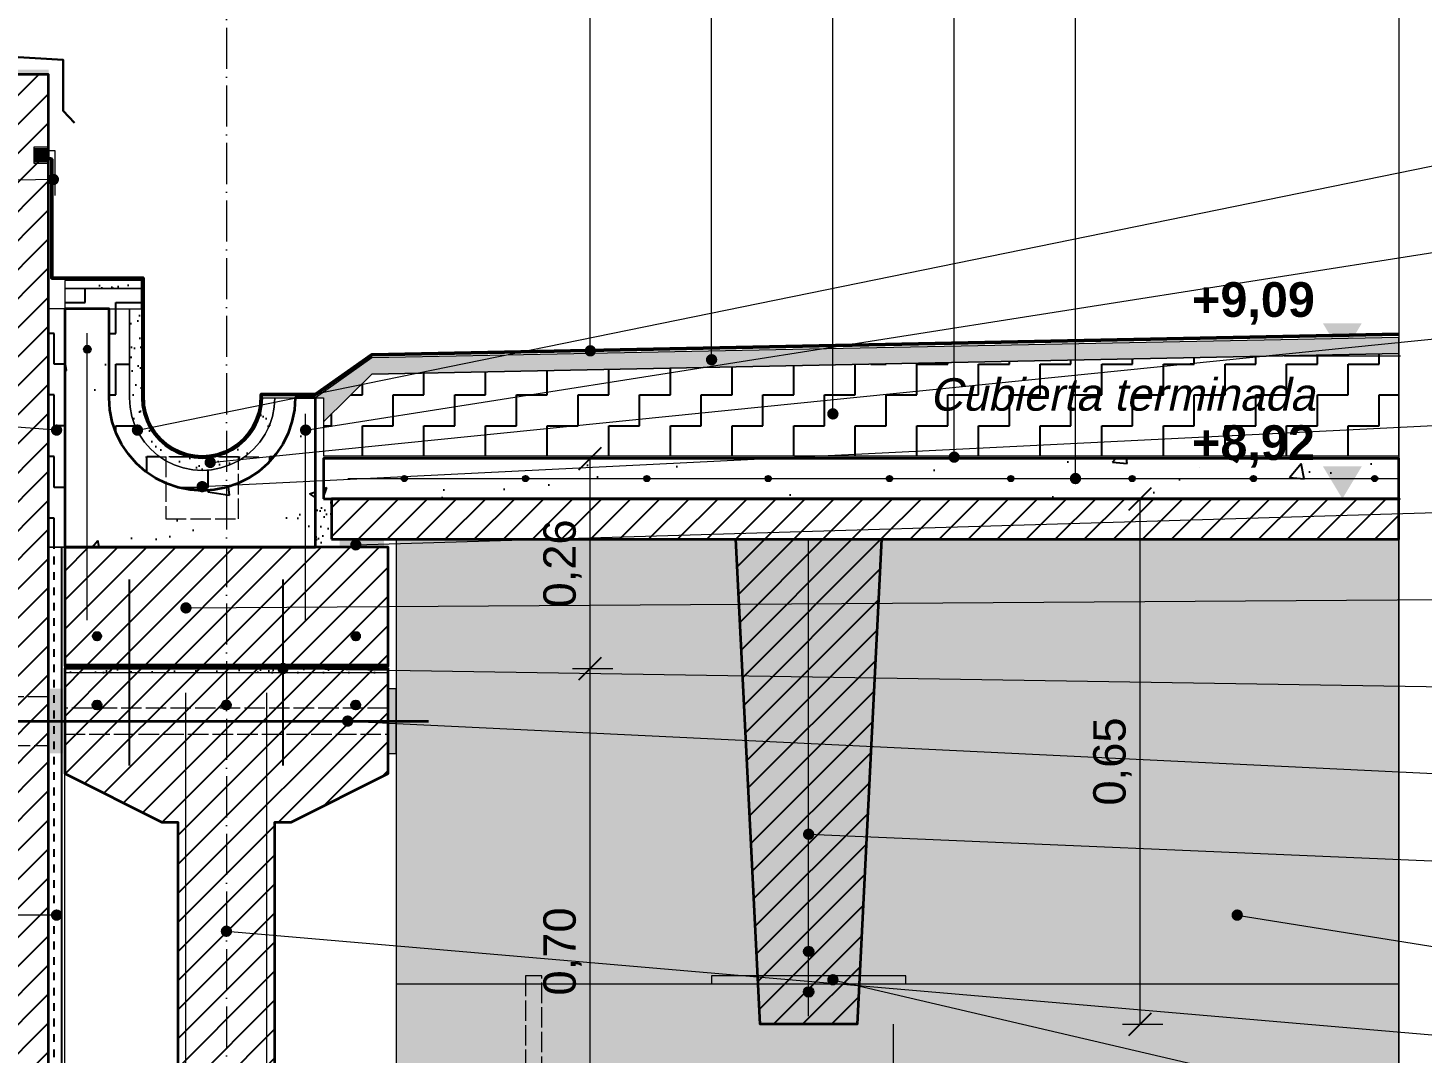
# Model space of a CAD drawing. Header units: millimetres. Extents: x 6 to 4194, y 6 to 5934.
# Drawn here: x 1530 to 3254, y 3529 to 4798 of the extents above; entities that cross this region are included whole.
import ezdxf
from ezdxf.enums import TextEntityAlignment as Align

# ---------------------------------------------------------------- set-up
doc = ezdxf.new("R2010")
doc.units = ezdxf.units.MM
doc.header["$LTSCALE"] = 20
doc.linetypes.add('DASHDOT', pattern=[3.556, 2.54, -0.508, 0, -0.508])
doc.linetypes.add('DASHED', pattern=[1.524, 1.27, -0.254])
for name, color, linetype in [('A-ACERO', 250, 'Continuous'), ('A-AISLACION-EPS', 50, 'Continuous'), ('A-AISLACION-LANA', 40, 'Continuous'), ('A-ARMADURAS', 14, 'Continuous'), ('A-BARRERAS-MEMBRANAS', 7, 'Continuous'), ('A-CONTORNOS', 7, 'Continuous'), ('A-GROUT', 251, 'Continuous'), ('A-HORMIGON-INSITU', 33, 'Continuous'), ('A-HORMIGON-PREMOLDEADO', 8, 'Continuous'), ('A-MORTERO-CARPETAS', 252, 'Continuous'), ('A-NEOPRENO-SELLADORES', 7, 'Continuous'), ('A-PROYECCION-OCULTO', 8, 'DASHED'), ('A-VISTA', 8, 'Continuous'), ('X-COTAS', 3, 'Continuous'), ('X-EJES', 1, 'DASHDOT'), ('X-NIVELES', 7, 'Continuous'), ('X-REFERENCIAS', 1, 'Continuous'), ('X-TEXTOS', 7, 'Continuous')]:
    doc.layers.add(name, color=color, linetype=linetype)
doc.styles.add('ARIAL', font='arial.ttf')
doc.styles.add('ARIAL-B', font='arialbd.ttf')

msp = doc.modelspace()

# ---------------------------------------------------------------- hatches: boundary and pattern name
at = {"layer": 'A-ACERO', "true_color": 0x888888}
h = msp.add_hatch(color=252, dxfattribs=at)
h.dxf.hatch_style = 1
h.paths.add_polyline_path([(1355, 4740), (1555, 4740), (1555, 4746), (1355, 4746)])
at = {"layer": 'A-ACERO', "true_color": 0x3b3b3b}
h = msp.add_hatch(color=250, dxfattribs=at)
h.dxf.hatch_style = 1
h.paths.add_polyline_path([(1975, 3900), (1985, 3900), (1985, 3980), (1975, 3980)])
at = {"layer": 'A-AISLACION-EPS'}
h = msp.add_hatch(dxfattribs=at)
h.set_pattern_fill('ZIGZAG', color=256, scale=6)
h.paths.add_polyline_path([(1575, 4450), (1670, 4450), (1670, 4475), (1575, 4475)])
h = msp.add_hatch(dxfattribs=at)
h.set_pattern_fill('ZIGZAG', color=256, scale=6, angle=90)
h.paths.add_polyline_path([(1555, 4155), (1575, 4155), (1575, 4450), (1555, 4450)])
h = msp.add_hatch(dxfattribs=at)
h.set_pattern_fill('ZIGZAG', color=256, scale=6)
h.paths.add_polyline_path([(1860, 4340), (1859, 4325), (1856.1, 4310.2), (1851.2, 4296), (1844.6, 4282.5), (1836.2, 4270), (1826.3, 4258.7), (1815, 4248.8), (1802.5, 4240.4), (1789, 4233.8), (1774.8, 4228.9), (1760, 4226), (1745, 4225), (1730, 4226), (1715.2, 4228.9), (1701, 4233.8), (1687.5, 4240.4), (1675, 4248.8), (1663.7, 4258.7), (1653.8, 4270), (1645.4, 4282.5), (1638.8, 4296), (1633.9, 4310.2), (1631, 4325), (1630, 4340), (1630, 4450), (1655, 4450), (1655, 4340), (1655.8, 4328.3), (1658.1, 4316.7), (1661.9, 4305.6), (1667.1, 4295), (1673.6, 4285.2), (1681.4, 4276.4), (1690.2, 4268.6), (1700, 4262.1), (1710.6, 4256.9), (1721.7, 4253.1), (1733.3, 4250.8), (1745, 4250), (1756.7, 4250.8), (1768.3, 4253.1), (1779.4, 4256.9), (1790, 4262.1), (1799.8, 4268.6), (1808.6, 4276.4), (1816.4, 4285.2), (1822.9, 4295), (1828.1, 4305.6), (1831.9, 4316.7), (1834.2, 4328.3), (1835, 4340)])
h = msp.add_hatch(dxfattribs=at)
h.set_pattern_fill('ZIGZAG', color=256, scale=6)
h.paths.add_polyline_path([(1895, 4268), (3225, 4268), (3225, 4394.6), (1955, 4369.2), (1895, 4310)])
at = {"layer": 'A-AISLACION-LANA'}
h = msp.add_hatch(dxfattribs=at)
h.set_pattern_fill('INSUL', color=256, scale=3, angle=90)
h.paths.add_polyline_path([(1555, 3305), (1575, 3305), (1575, 4155), (1555, 4155)])
at = {"layer": 'A-ARMADURAS'}
h = msp.add_hatch(color=256, dxfattribs=at)
h.dxf.hatch_style = 1
h.paths.add_polyline_path([(1607.4, 4400), (1607.2, 4401.4), (1606.6, 4402.6), (1605.6, 4403.6), (1604.4, 4404.2), (1603, 4404.4), (1601.6, 4404.2), (1600.4, 4403.6), (1599.4, 4402.6), (1598.8, 4401.4), (1598.6, 4400), (1598.8, 4398.6), (1599.4, 4397.4), (1600.4, 4396.4), (1601.6, 4395.8), (1603, 4395.6), (1604.4, 4395.8), (1605.6, 4396.4), (1606.6, 4397.4), (1607.2, 4398.6)])
h = msp.add_hatch(color=256, dxfattribs=at)
h.dxf.hatch_style = 1
h.paths.add_polyline_path([(1877.4, 4300), (1877.2, 4301.4), (1876.6, 4302.6), (1875.6, 4303.6), (1874.4, 4304.2), (1873, 4304.4), (1871.6, 4304.2), (1870.4, 4303.6), (1869.4, 4302.6), (1868.8, 4301.4), (1868.6, 4300), (1868.8, 4298.6), (1869.4, 4297.4), (1870.4, 4296.4), (1871.6, 4295.8), (1873, 4295.6), (1874.4, 4295.8), (1875.6, 4296.4), (1876.6, 4297.4), (1877.2, 4298.6)])
h = msp.add_hatch(color=256, dxfattribs=at)
h.dxf.hatch_style = 1
h.paths.add_polyline_path([(1998.4, 4240), (1998.2, 4241.1), (1997.8, 4242), (1997, 4242.8), (1996.1, 4243.2), (1995, 4243.4), (1993.9, 4243.2), (1993, 4242.8), (1992.2, 4242), (1991.8, 4241.1), (1991.6, 4240), (1991.8, 4238.9), (1992.2, 4238), (1993, 4237.2), (1993.9, 4236.8), (1995, 4236.6), (1996.1, 4236.8), (1997, 4237.2), (1997.8, 4238), (1998.2, 4238.9)])
h = msp.add_hatch(color=256, dxfattribs=at)
h.dxf.hatch_style = 1
h.paths.add_polyline_path([(2148.4, 4240), (2148.2, 4241.1), (2147.8, 4242), (2147, 4242.8), (2146.1, 4243.2), (2145, 4243.4), (2143.9, 4243.2), (2143, 4242.8), (2142.2, 4242), (2141.8, 4241.1), (2141.6, 4240), (2141.8, 4238.9), (2142.2, 4238), (2143, 4237.2), (2143.9, 4236.8), (2145, 4236.6), (2146.1, 4236.8), (2147, 4237.2), (2147.8, 4238), (2148.2, 4238.9)])
h = msp.add_hatch(color=256, dxfattribs=at)
h.dxf.hatch_style = 1
h.paths.add_polyline_path([(2298.4, 4240), (2298.2, 4241.1), (2297.8, 4242), (2297, 4242.8), (2296.1, 4243.2), (2295, 4243.4), (2293.9, 4243.2), (2293, 4242.8), (2292.2, 4242), (2291.8, 4241.1), (2291.6, 4240), (2291.8, 4238.9), (2292.2, 4238), (2293, 4237.2), (2293.9, 4236.8), (2295, 4236.6), (2296.1, 4236.8), (2297, 4237.2), (2297.8, 4238), (2298.2, 4238.9)])
h = msp.add_hatch(color=256, dxfattribs=at)
h.dxf.hatch_style = 1
h.paths.add_polyline_path([(2448.4, 4240), (2448.2, 4241.1), (2447.8, 4242), (2447, 4242.8), (2446.1, 4243.2), (2445, 4243.4), (2443.9, 4243.2), (2443, 4242.8), (2442.2, 4242), (2441.8, 4241.1), (2441.6, 4240), (2441.8, 4238.9), (2442.2, 4238), (2443, 4237.2), (2443.9, 4236.8), (2445, 4236.6), (2446.1, 4236.8), (2447, 4237.2), (2447.8, 4238), (2448.2, 4238.9)])
h = msp.add_hatch(color=256, dxfattribs=at)
h.dxf.hatch_style = 1
h.paths.add_polyline_path([(2598.4, 4240), (2598.2, 4241.1), (2597.8, 4242), (2597, 4242.8), (2596.1, 4243.2), (2595, 4243.4), (2593.9, 4243.2), (2593, 4242.8), (2592.2, 4242), (2591.8, 4241.1), (2591.6, 4240), (2591.8, 4238.9), (2592.2, 4238), (2593, 4237.2), (2593.9, 4236.8), (2595, 4236.6), (2596.1, 4236.8), (2597, 4237.2), (2597.8, 4238), (2598.2, 4238.9)])
h = msp.add_hatch(color=256, dxfattribs=at)
h.dxf.hatch_style = 1
h.paths.add_polyline_path([(2748.4, 4240), (2748.2, 4241.1), (2747.8, 4242), (2747, 4242.8), (2746.1, 4243.2), (2745, 4243.4), (2743.9, 4243.2), (2743, 4242.8), (2742.2, 4242), (2741.8, 4241.1), (2741.6, 4240), (2741.8, 4238.9), (2742.2, 4238), (2743, 4237.2), (2743.9, 4236.8), (2745, 4236.6), (2746.1, 4236.8), (2747, 4237.2), (2747.8, 4238), (2748.2, 4238.9)])
h = msp.add_hatch(color=256, dxfattribs=at)
h.dxf.hatch_style = 1
h.paths.add_polyline_path([(2898.4, 4240), (2898.2, 4241.1), (2897.8, 4242), (2897, 4242.8), (2896.1, 4243.2), (2895, 4243.4), (2893.9, 4243.2), (2893, 4242.8), (2892.2, 4242), (2891.8, 4241.1), (2891.6, 4240), (2891.8, 4238.9), (2892.2, 4238), (2893, 4237.2), (2893.9, 4236.8), (2895, 4236.6), (2896.1, 4236.8), (2897, 4237.2), (2897.8, 4238), (2898.2, 4238.9)])
h = msp.add_hatch(color=256, dxfattribs=at)
h.dxf.hatch_style = 1
h.paths.add_polyline_path([(3048.4, 4240), (3048.2, 4241.1), (3047.8, 4242), (3047, 4242.8), (3046.1, 4243.2), (3045, 4243.4), (3043.9, 4243.2), (3043, 4242.8), (3042.2, 4242), (3041.8, 4241.1), (3041.6, 4240), (3041.8, 4238.9), (3042.2, 4238), (3043, 4237.2), (3043.9, 4236.8), (3045, 4236.6), (3046.1, 4236.8), (3047, 4237.2), (3047.8, 4238), (3048.2, 4238.9)])
h = msp.add_hatch(color=256, dxfattribs=at)
h.dxf.hatch_style = 1
h.paths.add_polyline_path([(3198.4, 4240), (3198.2, 4241.1), (3197.8, 4242), (3197, 4242.8), (3196.1, 4243.2), (3195, 4243.4), (3193.9, 4243.2), (3193, 4242.8), (3192.2, 4242), (3191.8, 4241.1), (3191.6, 4240), (3191.8, 4238.9), (3192.2, 4238), (3193, 4237.2), (3193.9, 4236.8), (3195, 4236.6), (3196.1, 4236.8), (3197, 4237.2), (3197.8, 4238), (3198.2, 4238.9)])
h = msp.add_hatch(color=256, dxfattribs=at)
h.dxf.hatch_style = 1
h.paths.add_polyline_path([(1620.2, 4045), (1619.9, 4046.6), (1619.2, 4048.1), (1618.1, 4049.2), (1616.6, 4049.9), (1615, 4050.2), (1613.4, 4049.9), (1611.9, 4049.2), (1610.8, 4048.1), (1610.1, 4046.6), (1609.8, 4045), (1610.1, 4043.4), (1610.8, 4041.9), (1611.9, 4040.8), (1613.4, 4040.1), (1615, 4039.8), (1616.6, 4040.1), (1618.1, 4040.8), (1619.2, 4041.9), (1619.9, 4043.4)])
h = msp.add_hatch(color=256, dxfattribs=at)
h.dxf.hatch_style = 1
h.paths.add_polyline_path([(1940.2, 4045), (1939.9, 4046.6), (1939.2, 4048.1), (1938.1, 4049.2), (1936.6, 4049.9), (1935, 4050.2), (1933.4, 4049.9), (1931.9, 4049.2), (1930.8, 4048.1), (1930.1, 4046.6), (1929.8, 4045), (1930.1, 4043.4), (1930.8, 4041.9), (1931.9, 4040.8), (1933.4, 4040.1), (1935, 4039.8), (1936.6, 4040.1), (1938.1, 4040.8), (1939.2, 4041.9), (1939.9, 4043.4)])
h = msp.add_hatch(color=256, dxfattribs=at)
h.dxf.hatch_style = 1
h.paths.add_polyline_path([(1620.6, 3960), (1620.3, 3961.7), (1619.5, 3963.3), (1618.3, 3964.5), (1616.7, 3965.3), (1615, 3965.6), (1613.3, 3965.3), (1611.7, 3964.5), (1610.5, 3963.3), (1609.7, 3961.7), (1609.4, 3960), (1609.7, 3958.3), (1610.5, 3956.7), (1611.7, 3955.5), (1613.3, 3954.7), (1615, 3954.4), (1616.7, 3954.7), (1618.3, 3955.5), (1619.5, 3956.7), (1620.3, 3958.3)])
h = msp.add_hatch(color=256, dxfattribs=at)
h.dxf.hatch_style = 1
h.paths.add_polyline_path([(1780.6, 3960), (1780.3, 3961.7), (1779.5, 3963.3), (1778.3, 3964.5), (1776.7, 3965.3), (1775, 3965.6), (1773.3, 3965.3), (1771.7, 3964.5), (1770.5, 3963.3), (1769.7, 3961.7), (1769.4, 3960), (1769.7, 3958.3), (1770.5, 3956.7), (1771.7, 3955.5), (1773.3, 3954.7), (1775, 3954.4), (1776.7, 3954.7), (1778.3, 3955.5), (1779.5, 3956.7), (1780.3, 3958.3)])
h = msp.add_hatch(color=256, dxfattribs=at)
h.dxf.hatch_style = 1
h.paths.add_polyline_path([(1940.6, 3960), (1940.3, 3961.7), (1939.5, 3963.3), (1938.3, 3964.5), (1936.7, 3965.3), (1935, 3965.6), (1933.3, 3965.3), (1931.7, 3964.5), (1930.5, 3963.3), (1929.7, 3961.7), (1929.4, 3960), (1929.7, 3958.3), (1930.5, 3956.7), (1931.7, 3955.5), (1933.3, 3954.7), (1935, 3954.4), (1936.7, 3954.7), (1938.3, 3955.5), (1939.5, 3956.7), (1940.3, 3958.3)])
h = msp.add_hatch(color=256, dxfattribs=at)
h.dxf.hatch_style = 1
h.paths.add_polyline_path([(2501, 3655), (2500.7, 3656.9), (2499.9, 3658.5), (2498.5, 3659.9), (2496.9, 3660.7), (2495, 3661), (2493.1, 3660.7), (2491.5, 3659.9), (2490.1, 3658.5), (2489.3, 3656.9), (2489, 3655), (2489.3, 3653.1), (2490.1, 3651.5), (2491.5, 3650.1), (2493.1, 3649.3), (2495, 3649), (2496.9, 3649.3), (2498.5, 3650.1), (2499.9, 3651.5), (2500.7, 3653.1)])
h = msp.add_hatch(color=256, dxfattribs=at)
h.dxf.hatch_style = 1
h.paths.add_polyline_path([(2501, 3605), (2500.7, 3606.9), (2499.9, 3608.5), (2498.5, 3609.9), (2496.9, 3610.7), (2495, 3611), (2493.1, 3610.7), (2491.5, 3609.9), (2490.1, 3608.5), (2489.3, 3606.9), (2489, 3605), (2489.3, 3603.1), (2490.1, 3601.5), (2491.5, 3600.1), (2493.1, 3599.3), (2495, 3599), (2496.9, 3599.3), (2498.5, 3600.1), (2499.9, 3601.5), (2500.7, 3603.1)])
at = {"layer": 'A-BARRERAS-MEMBRANAS', "true_color": 0x000000}
h = msp.add_hatch(color=18, dxfattribs=at)
h.dxf.hatch_style = 1
h.paths.add_polyline_path([(1895, 4265), (3225, 4265), (3225, 4268), (1895, 4268)])
at = {"layer": 'A-GROUT'}
h = msp.add_hatch(dxfattribs=at)
h.set_pattern_fill('AR-SAND', color=256, scale=0.4)
h.paths.add_polyline_path([(1885, 4155), (1905, 4155), (1905, 4215), (1885, 4215)])
h = msp.add_hatch(dxfattribs=at)
h.set_pattern_fill('AR-SAND', color=256, scale=0.4)
h.paths.add_polyline_path([(1575, 4000), (1975, 4000), (1975, 4010), (1575, 4010)])
at = {"layer": 'A-HORMIGON-INSITU'}
h = msp.add_hatch(dxfattribs=at)
h.set_pattern_fill('AR-CONC', color=256, scale=1.2)
h.paths.add_polyline_path([(1575, 4155), (1885, 4155), (1885, 4340), (1860, 4340), (1859, 4325), (1856.1, 4310.2), (1851.2, 4296), (1844.6, 4282.5), (1836.2, 4270), (1826.3, 4258.7), (1815, 4248.8), (1802.5, 4240.4), (1789, 4233.8), (1774.8, 4228.9), (1760, 4226), (1745, 4225), (1730, 4226), (1715.2, 4228.9), (1701, 4233.8), (1687.5, 4240.4), (1675, 4248.8), (1663.7, 4258.7), (1653.8, 4270), (1645.4, 4282.5), (1638.8, 4296), (1633.9, 4310.2), (1631, 4325), (1630, 4340), (1630, 4450), (1575, 4450)])
h = msp.add_hatch(dxfattribs=at)
h.set_pattern_fill('AR-CONC', color=256, scale=1.2)
h.paths.add_polyline_path([(1895, 4215), (3225, 4215), (3225, 4265), (1895, 4265)])
at = {"layer": 'A-HORMIGON-PREMOLDEADO'}
h = msp.add_hatch(dxfattribs=at)
h.set_pattern_fill('ANSI31', color=256, scale=8)
h.paths.add_polyline_path([(1355, 2740), (1555, 2740), (1555, 4740), (1355, 4740)])
h = msp.add_hatch(dxfattribs=at)
h.set_pattern_fill('ANSI31', color=256, scale=8)
h.paths.add_polyline_path([(1905, 4165), (3225, 4165), (3225, 4215), (1905, 4215)])
h = msp.add_hatch(dxfattribs=at)
h.set_pattern_fill('ANSI31', color=256, scale=8)
h.paths.add_polyline_path([(2405, 4165), (2585, 4165), (2555, 3565), (2435, 3565)])
h = msp.add_hatch(dxfattribs=at)
h.set_pattern_fill('ANSI31', color=256, scale=8)
h.paths.add_polyline_path([(1575, 4008), (1975, 4008), (1975, 4155), (1575, 4155)])
h = msp.add_hatch(dxfattribs=at)
h.set_pattern_fill('ANSI31', color=256, scale=8)
h.paths.add_polyline_path([(1575, 3305), (1975, 3305), (1975, 3455), (1855, 3515), (1835, 3515), (1835, 3815), (1855, 3815), (1975, 3875), (1975, 4005), (1575, 4005), (1575, 3875), (1695, 3815), (1715, 3815), (1715, 3515), (1695, 3515), (1575, 3455)])
at = {"layer": 'A-MORTERO-CARPETAS'}
h = msp.add_hatch(dxfattribs=at)
h.set_pattern_fill('AR-SAND', color=256, scale=0.6)
h.paths.add_polyline_path([(1575, 4475), (1670, 4475), (1670, 4485), (1575, 4485)])
h = msp.add_hatch(dxfattribs=at)
h.set_pattern_fill('AR-SAND', color=256, scale=0.6)
h.paths.add_polyline_path([(1835, 4340), (1834.2, 4328.3), (1831.9, 4316.7), (1828.1, 4305.6), (1822.9, 4295), (1816.4, 4285.2), (1808.6, 4276.4), (1799.8, 4268.6), (1790, 4262.1), (1779.4, 4256.9), (1768.3, 4253.1), (1756.7, 4250.8), (1745, 4250), (1733.3, 4250.8), (1721.7, 4253.1), (1710.6, 4256.9), (1700, 4262.1), (1690.2, 4268.6), (1681.4, 4276.4), (1673.6, 4285.2), (1667.1, 4295), (1661.9, 4305.6), (1658.1, 4316.7), (1655.8, 4328.3), (1655, 4340), (1655, 4450), (1670, 4450), (1670, 4340), (1670.6, 4330.2), (1672.6, 4320.6), (1675.7, 4311.3), (1680, 4302.5), (1685.5, 4294.3), (1692, 4287), (1699.3, 4280.5), (1707.5, 4275), (1716.3, 4270.7), (1725.6, 4267.6), (1735.2, 4265.6), (1745, 4265), (1754.8, 4265.6), (1764.4, 4267.6), (1773.7, 4270.7), (1782.5, 4275), (1790.7, 4280.5), (1798, 4287), (1804.5, 4294.3), (1810, 4302.5), (1814.3, 4311.3), (1817.4, 4320.6), (1819.4, 4330.2), (1820, 4340)])
h = msp.add_hatch(dxfattribs=at)
h.set_pattern_fill('AR-SAND', color=256, scale=0.6)
h.paths.add_polyline_path([(1895, 4310), (1955, 4369.2), (3225, 4394.6), (3225, 4414.6), (1955, 4389.2), (1885, 4340), (1895, 4340)])
at = {"layer": 'A-NEOPRENO-SELLADORES', "true_color": 0x222222}
h = msp.add_hatch(color=250, dxfattribs=at)
h.dxf.hatch_style = 1
h.paths.add_polyline_path([(1538, 4631), (1554, 4631), (1554, 4649), (1538, 4649)])
at = {"layer": 'A-NEOPRENO-SELLADORES', "true_color": 0x111111}
h = msp.add_hatch(color=250, dxfattribs=at)
h.dxf.hatch_style = 1
h.paths.add_polyline_path([(1915, 4155), (1970, 4155), (1970, 4165), (1915, 4165)])
h = msp.add_hatch(color=250, dxfattribs=at)
h.dxf.hatch_style = 1
h.paths.add_polyline_path([(1557, 3900), (1573, 3900), (1573, 3980), (1557, 3980)])
at = {"layer": 'A-NEOPRENO-SELLADORES', "true_color": 0x222222}
h = msp.add_hatch(color=250, dxfattribs=at)
h.dxf.hatch_style = 1
h.paths.add_polyline_path([(1985, 3924), (2007, 3924), (2007, 3956), (1985, 3956)])
at = {"layer": 'A-NEOPRENO-SELLADORES', "true_color": 0x111111}
h = msp.add_hatch(color=250, dxfattribs=at)
h.dxf.hatch_style = 1
h.paths.add_polyline_path([(2375, 3615), (2615, 3615), (2615, 3625), (2375, 3625)])
at = {"layer": 'A-VISTA', "true_color": 0xe9ebed}
h = msp.add_hatch(color=7, dxfattribs=at)
h.dxf.hatch_style = 1
h.paths.add_polyline_path([(1985, 3465), (3225, 3465), (3225, 4165), (1985, 4165)])
at = {"layer": 'X-NIVELES'}
h = msp.add_hatch(color=7, dxfattribs=at)
h.dxf.hatch_style = 1
h.paths.add_polyline_path([(3155, 4392), (3131, 4432), (3179, 4432)])
h = msp.add_hatch(color=7, dxfattribs=at)
h.dxf.hatch_style = 1
h.paths.add_polyline_path([(3155, 4215), (3131, 4255), (3179, 4255)])
at = {"layer": 'X-REFERENCIAS'}
h = msp.add_hatch(color=7, dxfattribs=at)
h.dxf.hatch_style = 1
h.paths.add_polyline_path([(1568, 4610), (1567.7, 4612.2), (1566.7, 4614.1), (1565.1, 4615.7), (1563.2, 4616.7), (1561, 4617), (1558.8, 4616.7), (1556.9, 4615.7), (1555.3, 4614.1), (1554.3, 4612.2), (1554, 4610), (1554.3, 4607.8), (1555.3, 4605.9), (1556.9, 4604.3), (1558.8, 4603.3), (1561, 4603), (1563.2, 4603.3), (1565.1, 4604.3), (1566.7, 4605.9), (1567.7, 4607.8)])
h = msp.add_hatch(color=7, dxfattribs=at)
h.dxf.hatch_style = 1
h.paths.add_polyline_path([(2232, 4398), (2231.7, 4400.2), (2230.7, 4402.1), (2229.1, 4403.7), (2227.2, 4404.7), (2225, 4405), (2222.8, 4404.7), (2220.9, 4403.7), (2219.3, 4402.1), (2218.3, 4400.2), (2218, 4398), (2218.3, 4395.8), (2219.3, 4393.9), (2220.9, 4392.3), (2222.8, 4391.3), (2225, 4391), (2227.2, 4391.3), (2229.1, 4392.3), (2230.7, 4393.9), (2231.7, 4395.8)])
h = msp.add_hatch(color=7, dxfattribs=at)
h.dxf.hatch_style = 1
h.paths.add_polyline_path([(2382, 4387), (2381.7, 4389.2), (2380.7, 4391.1), (2379.1, 4392.7), (2377.2, 4393.7), (2375, 4394), (2372.8, 4393.7), (2370.9, 4392.7), (2369.3, 4391.1), (2368.3, 4389.2), (2368, 4387), (2368.3, 4384.8), (2369.3, 4382.9), (2370.9, 4381.3), (2372.8, 4380.3), (2375, 4380), (2377.2, 4380.3), (2379.1, 4381.3), (2380.7, 4382.9), (2381.7, 4384.8)])
h = msp.add_hatch(color=7, dxfattribs=at)
h.dxf.hatch_style = 1
h.paths.add_polyline_path([(2532, 4320), (2531.7, 4322.2), (2530.7, 4324.1), (2529.1, 4325.7), (2527.2, 4326.7), (2525, 4327), (2522.8, 4326.7), (2520.9, 4325.7), (2519.3, 4324.1), (2518.3, 4322.2), (2518, 4320), (2518.3, 4317.8), (2519.3, 4315.9), (2520.9, 4314.3), (2522.8, 4313.3), (2525, 4313), (2527.2, 4313.3), (2529.1, 4314.3), (2530.7, 4315.9), (2531.7, 4317.8)])
h = msp.add_hatch(color=7, dxfattribs=at)
h.dxf.hatch_style = 1
h.paths.add_polyline_path([(1572, 4300), (1571.7, 4302.2), (1570.7, 4304.1), (1569.1, 4305.7), (1567.2, 4306.7), (1565, 4307), (1562.8, 4306.7), (1560.9, 4305.7), (1559.3, 4304.1), (1558.3, 4302.2), (1558, 4300), (1558.3, 4297.8), (1559.3, 4295.9), (1560.9, 4294.3), (1562.8, 4293.3), (1565, 4293), (1567.2, 4293.3), (1569.1, 4294.3), (1570.7, 4295.9), (1571.7, 4297.8)])
h = msp.add_hatch(color=7, dxfattribs=at)
h.dxf.hatch_style = 1
h.paths.add_polyline_path([(1672, 4300), (1671.7, 4302.2), (1670.7, 4304.1), (1669.1, 4305.7), (1667.2, 4306.7), (1665, 4307), (1662.8, 4306.7), (1660.9, 4305.7), (1659.3, 4304.1), (1658.3, 4302.2), (1658, 4300), (1658.3, 4297.8), (1659.3, 4295.9), (1660.9, 4294.3), (1662.8, 4293.3), (1665, 4293), (1667.2, 4293.3), (1669.1, 4294.3), (1670.7, 4295.9), (1671.7, 4297.8)])
h = msp.add_hatch(color=7, dxfattribs=at)
h.dxf.hatch_style = 1
h.paths.add_polyline_path([(1880, 4300), (1879.7, 4302.2), (1878.7, 4304.1), (1877.1, 4305.7), (1875.2, 4306.7), (1873, 4307), (1870.8, 4306.7), (1868.9, 4305.7), (1867.3, 4304.1), (1866.3, 4302.2), (1866, 4300), (1866.3, 4297.8), (1867.3, 4295.9), (1868.9, 4294.3), (1870.8, 4293.3), (1873, 4293), (1875.2, 4293.3), (1877.1, 4294.3), (1878.7, 4295.9), (1879.7, 4297.8)])
h = msp.add_hatch(color=7, dxfattribs=at)
h.dxf.hatch_style = 1
h.paths.add_polyline_path([(1762, 4260), (1761.7, 4262.2), (1760.7, 4264.1), (1759.1, 4265.7), (1757.2, 4266.7), (1755, 4267), (1752.8, 4266.7), (1750.9, 4265.7), (1749.3, 4264.1), (1748.3, 4262.2), (1748, 4260), (1748.3, 4257.8), (1749.3, 4255.9), (1750.9, 4254.3), (1752.8, 4253.3), (1755, 4253), (1757.2, 4253.3), (1759.1, 4254.3), (1760.7, 4255.9), (1761.7, 4257.8)])
h = msp.add_hatch(color=7, dxfattribs=at)
h.dxf.hatch_style = 1
h.paths.add_polyline_path([(2682, 4266.5), (2681.7, 4268.7), (2680.7, 4270.6), (2679.1, 4272.2), (2677.2, 4273.2), (2675, 4273.5), (2672.8, 4273.2), (2670.9, 4272.2), (2669.3, 4270.6), (2668.3, 4268.7), (2668, 4266.5), (2668.3, 4264.3), (2669.3, 4262.4), (2670.9, 4260.8), (2672.8, 4259.8), (2675, 4259.5), (2677.2, 4259.8), (2679.1, 4260.8), (2680.7, 4262.4), (2681.7, 4264.3)])
h = msp.add_hatch(color=7, dxfattribs=at)
h.dxf.hatch_style = 1
h.paths.add_polyline_path([(2832, 4240), (2831.7, 4242.2), (2830.7, 4244.1), (2829.1, 4245.7), (2827.2, 4246.7), (2825, 4247), (2822.8, 4246.7), (2820.9, 4245.7), (2819.3, 4244.1), (2818.3, 4242.2), (2818, 4240), (2818.3, 4237.8), (2819.3, 4235.9), (2820.9, 4234.3), (2822.8, 4233.3), (2825, 4233), (2827.2, 4233.3), (2829.1, 4234.3), (2830.7, 4235.9), (2831.7, 4237.8)])
h = msp.add_hatch(color=7, dxfattribs=at)
h.dxf.hatch_style = 1
h.paths.add_polyline_path([(1752, 4230), (1751.7, 4232.2), (1750.7, 4234.1), (1749.1, 4235.7), (1747.2, 4236.7), (1745, 4237), (1742.8, 4236.7), (1740.9, 4235.7), (1739.3, 4234.1), (1738.3, 4232.2), (1738, 4230), (1738.3, 4227.8), (1739.3, 4225.9), (1740.9, 4224.3), (1742.8, 4223.3), (1745, 4223), (1747.2, 4223.3), (1749.1, 4224.3), (1750.7, 4225.9), (1751.7, 4227.8)])
h = msp.add_hatch(color=7, dxfattribs=at)
h.dxf.hatch_style = 1
h.paths.add_polyline_path([(1942, 4158), (1941.7, 4160.2), (1940.7, 4162.1), (1939.1, 4163.7), (1937.2, 4164.7), (1935, 4165), (1932.8, 4164.7), (1930.9, 4163.7), (1929.3, 4162.1), (1928.3, 4160.2), (1928, 4158), (1928.3, 4155.8), (1929.3, 4153.9), (1930.9, 4152.3), (1932.8, 4151.3), (1935, 4151), (1937.2, 4151.3), (1939.1, 4152.3), (1940.7, 4153.9), (1941.7, 4155.8)])
h = msp.add_hatch(color=7, dxfattribs=at)
h.dxf.hatch_style = 1
h.paths.add_polyline_path([(1732, 4080), (1731.7, 4082.2), (1730.7, 4084.1), (1729.1, 4085.7), (1727.2, 4086.7), (1725, 4087), (1722.8, 4086.7), (1720.9, 4085.7), (1719.3, 4084.1), (1718.3, 4082.2), (1718, 4080), (1718.3, 4077.8), (1719.3, 4075.9), (1720.9, 4074.3), (1722.8, 4073.3), (1725, 4073), (1727.2, 4073.3), (1729.1, 4074.3), (1730.7, 4075.9), (1731.7, 4077.8)])
h = msp.add_hatch(color=7, dxfattribs=at)
h.dxf.hatch_style = 1
h.paths.add_polyline_path([(1852, 4005), (1851.7, 4007.2), (1850.7, 4009.1), (1849.1, 4010.7), (1847.2, 4011.7), (1845, 4012), (1842.8, 4011.7), (1840.9, 4010.7), (1839.3, 4009.1), (1838.3, 4007.2), (1838, 4005), (1838.3, 4002.8), (1839.3, 4000.9), (1840.9, 3999.3), (1842.8, 3998.3), (1845, 3998), (1847.2, 3998.3), (1849.1, 3999.3), (1850.7, 4000.9), (1851.7, 4002.8)])
h = msp.add_hatch(color=7, dxfattribs=at)
h.dxf.hatch_style = 1
h.paths.add_polyline_path([(1932, 3940), (1931.7, 3942.2), (1930.7, 3944.1), (1929.1, 3945.7), (1927.2, 3946.7), (1925, 3947), (1922.8, 3946.7), (1920.9, 3945.7), (1919.3, 3944.1), (1918.3, 3942.2), (1918, 3940), (1918.3, 3937.8), (1919.3, 3935.9), (1920.9, 3934.3), (1922.8, 3933.3), (1925, 3933), (1927.2, 3933.3), (1929.1, 3934.3), (1930.7, 3935.9), (1931.7, 3937.8)])
h = msp.add_hatch(color=7, dxfattribs=at)
h.dxf.hatch_style = 1
h.paths.add_polyline_path([(2502, 3800), (2501.7, 3802.2), (2500.7, 3804.1), (2499.1, 3805.7), (2497.2, 3806.7), (2495, 3807), (2492.8, 3806.7), (2490.9, 3805.7), (2489.3, 3804.1), (2488.3, 3802.2), (2488, 3800), (2488.3, 3797.8), (2489.3, 3795.9), (2490.9, 3794.3), (2492.8, 3793.3), (2495, 3793), (2497.2, 3793.3), (2499.1, 3794.3), (2500.7, 3795.9), (2501.7, 3797.8)])
h = msp.add_hatch(color=7, dxfattribs=at)
h.dxf.hatch_style = 1
h.paths.add_polyline_path([(1572, 3700), (1571.7, 3702.2), (1570.7, 3704.1), (1569.1, 3705.7), (1567.2, 3706.7), (1565, 3707), (1562.8, 3706.7), (1560.9, 3705.7), (1559.3, 3704.1), (1558.3, 3702.2), (1558, 3700), (1558.3, 3697.8), (1559.3, 3695.9), (1560.9, 3694.3), (1562.8, 3693.3), (1565, 3693), (1567.2, 3693.3), (1569.1, 3694.3), (1570.7, 3695.9), (1571.7, 3697.8)])
h = msp.add_hatch(color=7, dxfattribs=at)
h.dxf.hatch_style = 1
h.paths.add_polyline_path([(3032, 3700), (3031.7, 3702.2), (3030.7, 3704.1), (3029.1, 3705.7), (3027.2, 3706.7), (3025, 3707), (3022.8, 3706.7), (3020.9, 3705.7), (3019.3, 3704.1), (3018.3, 3702.2), (3018, 3700), (3018.3, 3697.8), (3019.3, 3695.9), (3020.9, 3694.3), (3022.8, 3693.3), (3025, 3693), (3027.2, 3693.3), (3029.1, 3694.3), (3030.7, 3695.9), (3031.7, 3697.8)])
h = msp.add_hatch(color=7, dxfattribs=at)
h.dxf.hatch_style = 1
h.paths.add_polyline_path([(1782, 3680), (1781.7, 3682.2), (1780.7, 3684.1), (1779.1, 3685.7), (1777.2, 3686.7), (1775, 3687), (1772.8, 3686.7), (1770.9, 3685.7), (1769.3, 3684.1), (1768.3, 3682.2), (1768, 3680), (1768.3, 3677.8), (1769.3, 3675.9), (1770.9, 3674.3), (1772.8, 3673.3), (1775, 3673), (1777.2, 3673.3), (1779.1, 3674.3), (1780.7, 3675.9), (1781.7, 3677.8)])
h = msp.add_hatch(color=7, dxfattribs=at)
h.dxf.hatch_style = 1
h.paths.add_polyline_path([(2532, 3620), (2531.7, 3622.2), (2530.7, 3624.1), (2529.1, 3625.7), (2527.2, 3626.7), (2525, 3627), (2522.8, 3626.7), (2520.9, 3625.7), (2519.3, 3624.1), (2518.3, 3622.2), (2518, 3620), (2518.3, 3617.8), (2519.3, 3615.9), (2520.9, 3614.3), (2522.8, 3613.3), (2525, 3613), (2527.2, 3613.3), (2529.1, 3614.3), (2530.7, 3615.9), (2531.7, 3617.8)])

# ---------------------------------------------------------------- linework, layer by layer
at = {"layer": 'A-ARMADURAS', "lineweight": 18}
for points in [[(1603, 4065), (1603, 4420)], [(1873, 4065), (1873, 4320)]]:
    msp.add_lwpolyline(points, dxfattribs=at)
at = {"layer": 'A-ARMADURAS', "lineweight": 13}
for points in [[(1925, 4240), (3225, 4240)], [(2495, 3575), (2495, 4165)], [(1725, 3335), (1725, 3975)], [(1825, 3335), (1825, 3975)]]:
    msp.add_lwpolyline(points, dxfattribs=at)
at = {"layer": 'A-ARMADURAS', "lineweight": 25}
for points in [[(1655, 3885), (1655, 4115)], [(1845, 3885), (1845, 4115)]]:
    msp.add_lwpolyline(points, dxfattribs=at)
at = {"layer": 'A-ARMADURAS'}
for centre, radius in [((1603, 4400), 4.4), ((1873, 4300), 4.4), ((1995, 4240), 3.4), ((2145, 4240), 3.4), ((2295, 4240), 3.4), ((2445, 4240), 3.4), ((2595, 4240), 3.4), ((2745, 4240), 3.4), ((2895, 4240), 3.4), ((3045, 4240), 3.4), ((3195, 4240), 3.4), ((1615, 4045), 5.2), ((1935, 4045), 5.2), ((1615, 3960), 5.6), ((1775, 3960), 5.6), ((1935, 3960), 5.6), ((2495, 3655), 6), ((2495, 3605), 6)]:
    msp.add_circle(centre, radius, dxfattribs=at)
at = {"layer": 'A-CONTORNOS', "lineweight": 30}
msp.add_lwpolyline([(1323, 4675), (1337, 4690), (1337, 4772), (1573, 4758), (1573, 4695), (1587, 4680)], dxfattribs=at)
at = {"layer": 'A-CONTORNOS', "lineweight": 35}
for points in [[(1355, 2740), (1555, 2740), (1555, 4740), (1355, 4740)], [(1575, 4155), (1885, 4155), (1885, 4340), (1860, 4340), (1859, 4325), (1856.1, 4310.2), (1851.2, 4296), (1844.6, 4282.5), (1836.2, 4270), (1826.3, 4258.7), (1815, 4248.8), (1802.5, 4240.4), (1789, 4233.8), (1774.8, 4228.9), (1760, 4226), (1745, 4225), (1730, 4226), (1715.2, 4228.9), (1701, 4233.8), (1687.5, 4240.4), (1675, 4248.8), (1663.7, 4258.7), (1653.8, 4270), (1645.4, 4282.5), (1638.8, 4296), (1633.9, 4310.2), (1631, 4325), (1630, 4340), (1630, 4450), (1575, 4450)], [(1895, 4215), (3225, 4215), (3225, 4265), (1895, 4265)], [(1905, 4165), (3225, 4165), (3225, 4215), (1905, 4215)], [(2405, 4165), (2585, 4165), (2555, 3565), (2435, 3565)], [(1575, 4008), (1975, 4008), (1975, 4155), (1575, 4155)], [(1575, 3305), (1975, 3305), (1975, 3455), (1855, 3515), (1835, 3515), (1835, 3815), (1855, 3815), (1975, 3875), (1975, 4005), (1575, 4005), (1575, 3875), (1695, 3815), (1715, 3815), (1715, 3515), (1695, 3515), (1575, 3455)]]:
    msp.add_lwpolyline(points, close=True, dxfattribs=at)
at = {"layer": 'A-CONTORNOS', "lineweight": 13}
for points in [[(1537, 4630), (1555, 4630), (1555, 4650), (1537, 4650)], [(1575, 4475), (1670, 4475), (1670, 4485), (1575, 4485)], [(1575, 4450), (1670, 4450), (1670, 4475), (1575, 4475)], [(1555, 4155), (1575, 4155), (1575, 4450), (1555, 4450)], [(1860, 4340), (1859, 4325), (1856.1, 4310.2), (1851.2, 4296), (1844.6, 4282.5), (1836.2, 4270), (1826.3, 4258.7), (1815, 4248.8), (1802.5, 4240.4), (1789, 4233.8), (1774.8, 4228.9), (1760, 4226), (1745, 4225), (1730, 4226), (1715.2, 4228.9), (1701, 4233.8), (1687.5, 4240.4), (1675, 4248.8), (1663.7, 4258.7), (1653.8, 4270), (1645.4, 4282.5), (1638.8, 4296), (1633.9, 4310.2), (1631, 4325), (1630, 4340), (1630, 4450), (1655, 4450), (1655, 4340), (1655.8, 4328.3), (1658.1, 4316.7), (1661.9, 4305.6), (1667.1, 4295), (1673.6, 4285.2), (1681.4, 4276.4), (1690.2, 4268.6), (1700, 4262.1), (1710.6, 4256.9), (1721.7, 4253.1), (1733.3, 4250.8), (1745, 4250), (1756.7, 4250.8), (1768.3, 4253.1), (1779.4, 4256.9), (1790, 4262.1), (1799.8, 4268.6), (1808.6, 4276.4), (1816.4, 4285.2), (1822.9, 4295), (1828.1, 4305.6), (1831.9, 4316.7), (1834.2, 4328.3), (1835, 4340)], [(1835, 4340), (1834.2, 4328.3), (1831.9, 4316.7), (1828.1, 4305.6), (1822.9, 4295), (1816.4, 4285.2), (1808.6, 4276.4), (1799.8, 4268.6), (1790, 4262.1), (1779.4, 4256.9), (1768.3, 4253.1), (1756.7, 4250.8), (1745, 4250), (1733.3, 4250.8), (1721.7, 4253.1), (1710.6, 4256.9), (1700, 4262.1), (1690.2, 4268.6), (1681.4, 4276.4), (1673.6, 4285.2), (1667.1, 4295), (1661.9, 4305.6), (1658.1, 4316.7), (1655.8, 4328.3), (1655, 4340), (1655, 4450), (1670, 4450), (1670, 4340), (1670.6, 4330.2), (1672.6, 4320.6), (1675.7, 4311.3), (1680, 4302.5), (1685.5, 4294.3), (1692, 4287), (1699.3, 4280.5), (1707.5, 4275), (1716.3, 4270.7), (1725.6, 4267.6), (1735.2, 4265.6), (1745, 4265), (1754.8, 4265.6), (1764.4, 4267.6), (1773.7, 4270.7), (1782.5, 4275), (1790.7, 4280.5), (1798, 4287), (1804.5, 4294.3), (1810, 4302.5), (1814.3, 4311.3), (1817.4, 4320.6), (1819.4, 4330.2), (1820, 4340)], [(1575, 4000), (1975, 4000), (1975, 4010), (1575, 4010)], [(1975, 3900), (1985, 3900), (1985, 3980), (1975, 3980)]]:
    msp.add_lwpolyline(points, close=True, dxfattribs=at)
at = {"layer": 'A-CONTORNOS', "lineweight": 18}
msp.add_lwpolyline([(1539, 4646), (1563, 4646), (1563, 4590)], dxfattribs=at)
at = {"layer": 'A-CONTORNOS', "lineweight": 50}
msp.add_lwpolyline([(3225, 4418.6), (1955, 4393.2), (1885, 4344), (1818, 4344), (1817.4, 4330.5), (1815.5, 4321.1), (1812.4, 4312.1), (1808.2, 4303.5), (1802.9, 4295.6), (1796.6, 4288.4), (1789.4, 4282.1), (1781.5, 4276.8), (1772.9, 4272.6), (1763.9, 4269.5), (1754.5, 4267.6), (1745, 4267), (1735.5, 4267.6), (1726.1, 4269.5), (1717.1, 4272.6), (1708.5, 4276.8), (1700.6, 4282.1), (1693.4, 4288.4), (1687.1, 4295.6), (1681.8, 4303.5), (1677.6, 4312.1), (1674.5, 4321.1), (1672.6, 4330.5), (1672, 4344), (1672, 4488), (1559, 4488), (1559, 4635), (1539, 4640)], dxfattribs=at)
at = {"layer": 'A-CONTORNOS', "lineweight": 18}
for points in [[(1895, 4310), (1955, 4369.2), (3225, 4394.6), (3225, 4414.6), (1955, 4389.2), (1885, 4340), (1895, 4340)], [(1895, 4268), (3225, 4268), (3225, 4394.6), (1955, 4369.2), (1895, 4310)], [(1555, 3305), (1575, 3305), (1575, 4155), (1555, 4155)]]:
    msp.add_lwpolyline(points, close=True, dxfattribs=at)
at = {"layer": 'A-CONTORNOS', "lineweight": 35}
msp.add_lwpolyline([(1365, 3940), (2025, 3940)], dxfattribs=at)
at = {"layer": 'A-CONTORNOS', "lineweight": 13}
for points in [[(1985, 3615), (3225, 3615)], [(2600, 2847), (2600, 3565)]]:
    msp.add_lwpolyline(points, dxfattribs=at)
at = {"layer": 'A-PROYECCION-OCULTO', "lineweight": 13}
msp.add_lwpolyline([(1675, 4267), (1815, 4267)], dxfattribs=at)
for points in [[(1700, 4190), (1790, 4190), (1790, 4267), (1700, 4267)], [(1385, 3910), (1555, 3910), (1555, 3970), (1385, 3970)], [(1575, 3924), (1975, 3924), (1975, 3956), (1575, 3956)], [(2145, 3195), (2165, 3195), (2165, 3625), (2145, 3625)]]:
    msp.add_lwpolyline(points, close=True, dxfattribs=at)
at = {"layer": 'A-VISTA', "lineweight": 13}
for points in [[(1985, 3465), (3225, 3465), (3225, 4165), (1985, 4165)], [(2375, 3615), (2615, 3615), (2615, 3625), (2375, 3625)]]:
    msp.add_lwpolyline(points, close=True, dxfattribs=at)
at = {"layer": 'X-COTAS', "lineweight": 25}
for points in [[(2211, 4251), (2239, 4279)], [(2891, 4201), (2919, 4229)], [(2211, 3991), (2239, 4019)], [(2211, 3991), (2239, 4019)], [(2891, 3551), (2919, 3579)]]:
    msp.add_lwpolyline(points, dxfattribs=at)
at = {"layer": 'X-COTAS', "lineweight": 13}
for points in [[(2203, 4265), (2253, 4265)], [(2225, 4005), (2225, 4265)], [(2883, 4215), (2933, 4215)], [(2905, 3565), (2905, 4215)], [(2203, 4005), (2253, 4005)], [(2203, 4005), (2253, 4005)], [(2225, 3305), (2225, 4005)], [(2883, 3565), (2933, 3565)]]:
    msp.add_lwpolyline(points, dxfattribs=at)
at = {"layer": 'X-EJES', "color": 12, "lineweight": 13, "true_color": 0xcc0000}
msp.add_lwpolyline([(1775, 4940), (1775, 2740)], dxfattribs=at)
at = {"layer": 'X-NIVELES', "lineweight": 13}
for points in [[(3083, 4392), (3227, 4392)], [(3083, 4215), (3227, 4215)]]:
    msp.add_lwpolyline(points, dxfattribs=at)
at = {"layer": 'X-REFERENCIAS', "lineweight": 13}
for points in [[(2225, 4398), (2225, 5003)], [(2375, 4387), (2375, 5003)], [(2525, 4320), (2525, 5003)], [(2675, 4266.5), (2675, 5003)], [(2825, 4240), (2825, 5003)], [(1665, 4300), (3285, 4630.4), (3358, 4630.4)], [(1561, 4610), (915, 4598), (842, 4598)], [(1873, 4300), (3285, 4522.4), (3358, 4522.4)], [(1755, 4260), (3285, 4414.4), (3358, 4414.4)], [(1565, 4300), (915, 4349), (842, 4349)], [(1745, 4230), (3285, 4306.4), (3358, 4306.4)], [(1935, 4158), (3285, 4198.4), (3358, 4198.4)], [(1725, 4080), (3285, 4090.4), (3358, 4090.4)], [(1845, 4005), (3285, 3982.4), (3358, 3982.4)], [(1925, 3940), (3285, 3874.4), (3358, 3874.4)], [(2495, 3800), (3285, 3766.4), (3358, 3766.4)], [(1565, 3700), (915, 3700), (842, 3700)], [(3025, 3700), (3285, 3658.4), (3358, 3658.4)], [(1775, 3680), (3285, 3550.4), (3358, 3550.4)], [(2525, 3620), (3285, 3442.4), (3358, 3442.4)]]:
    msp.add_lwpolyline(points, dxfattribs=at)
at = {"layer": 'X-TEXTOS', "lineweight": 13}
msp.add_lwpolyline([(975, 4860), (3225, 4860), (3225, 2740), (975, 2740)], close=True, dxfattribs=at)

# ---------------------------------------------------------------- texts
at = {"layer": 'X-COTAS', "style": 'ARIAL'}
for s, p in [('0,26', (2207, 4135)), ('0,65', (2887, 3890)), ('0,70', (2207, 3655))]:
    msp.add_text(s, height=40.1, rotation=90, dxfattribs=at).set_placement(p, align=Align.CENTER)
at = {"layer": 'X-NIVELES', "style": 'ARIAL-B'}
for s, p in [('+9,09', (3121, 4440)), ('+8,92', (3121, 4263))]:
    msp.add_text(s, height=42.96, dxfattribs=at).set_placement(p, align=Align.RIGHT)
at = {"layer": 'X-NIVELES', "style": 'ARIAL', "oblique": 12}
msp.add_text('Cubierta terminada', height=40.096, dxfattribs=at).set_placement((3121, 4324), align=Align.RIGHT)

doc.saveas('drawing.dxf')
